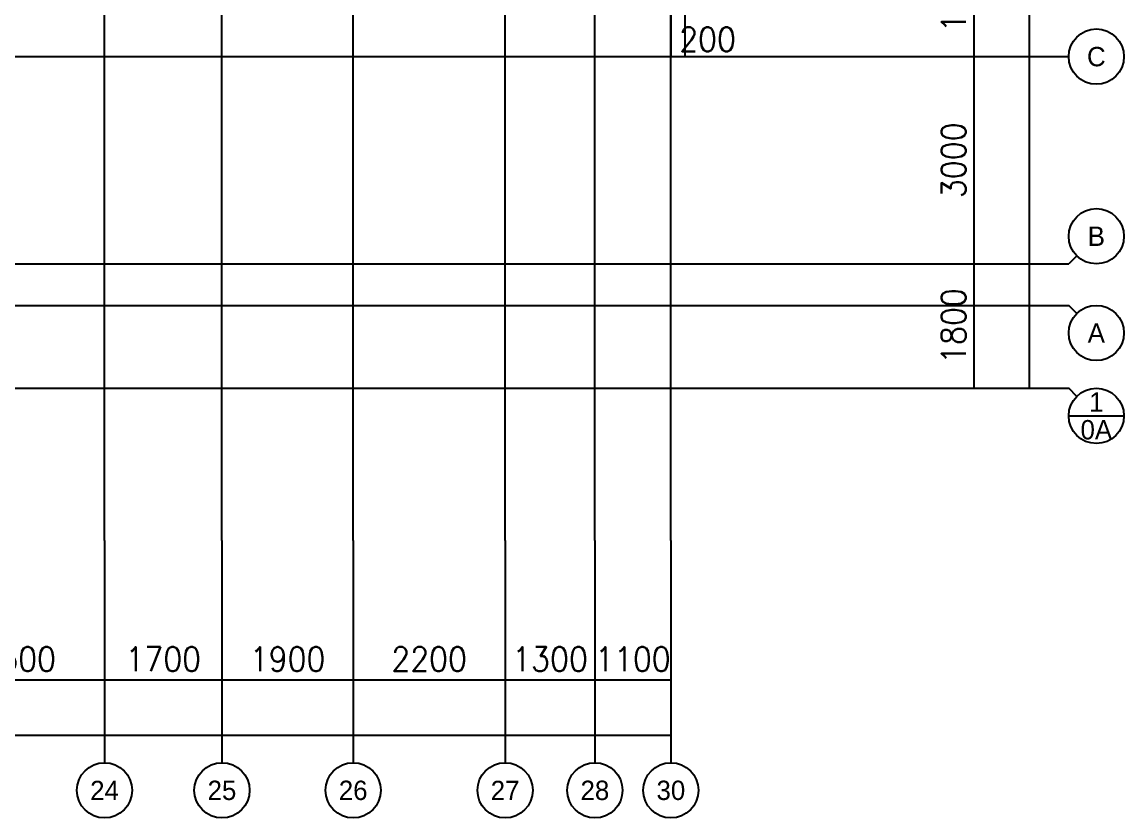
# Model space of a CAD drawing. Extents: x 628064 to 789462, y -248497 to 145317.
# Drawn here: x 698620 to 714574, y -147186 to -135667 of the extents above; entities that cross this region are included whole.
import ezdxf
from ezdxf.enums import TextEntityAlignment as Align

# ---------------------------------------------------------------- set-up
doc = ezdxf.new("R2010")
doc.units = 0
doc.header["$LTSCALE"] = 100
for name, color, linetype in [('1508', 2, 'Continuous'), ('AXIS', 3, 'Continuous'), ('dote', 253, 'Continuous')]:
    doc.layers.add(name, color=color, linetype=linetype)
doc.styles.add('cadreader_textstyle', font='cadreader_textstyle')
doc.styles.get("Standard").update_dxf_attribs({"font": 'standard'})
doc.dimstyles.get("Standard").update_dxf_attribs({"dimtxt": 351, "dimasz": 0.18, "dimexe": 0.18, "dimexo": 0.0625, "dimgap": 0.09, "dimtad": 0, "dimtoh": 1, "dimdec": 0, "dimzin": 0, "dimdsep": 46, "dimcen": 0.09, "dimadec": 0, "dimazin": 0, "dimtfac": 1, "dimtdec": 4, "dimtofl": 0, "dimtmove": 0, "dimatfit": 3, "dimfxl": 250, "dimtolj": 1, "dimtzin": 0, "dimarcsym": 0})

# ---------------------------------------------------------------- blocks, each defined once
blk = doc.blocks.new('*D19')
at = {"layer": 'AXIS', "color": 0, "linetype": 'ByBlock', "lineweight": -2}
for p, q in [((668914.1183652161, -143172.4240372391), (668914.1183652161, -145986.0135317869)), ((708014.1183652161, -143172.4240372391), (708014.1183652161, -145986.0135317869)), ((668914.1183652161, -145985.8335317869), (708014.1183652161, -145985.8335317869))]:
    blk.add_line(p, q, dxfattribs=at)
for points in [[(668914.1183652161, -145985.8335317869), (668914.2983652161, -145985.8035592915), (668914.2983652161, -145985.8635042823)], [(708014.1183652161, -145985.8335317869), (708013.938365216, -145985.8635042823), (708013.938365216, -145985.8035592915)]]:
    blk.add_solid(points, dxfattribs=at)
at = {"layer": 'AXIS', "color": 0, "linetype": 'Continuous', "lineweight": -2, "insert": (688464.1183652161, -145685.8335317869), "char_height": 351, "width": 1150.499999999997, "attachment_point": 5}
blk.add_mtext('39100', dxfattribs=at)
blk = doc.blocks.new('*D570')
at = {"layer": 'AXIS', "color": 0, "linetype": 'ByBlock', "lineweight": -2}
for p, q in [((697314.1183652161, -143172.4240372391), (697314.1183652161, -145186.013531787)), ((699814.1183652162, -143172.4240372391), (699814.1183652162, -145186.013531787)), ((697314.1183652161, -145185.833531787), (699814.1183652162, -145185.833531787))]:
    blk.add_line(p, q, dxfattribs=at)
for points in [[(697314.1183652161, -145185.833531787), (697314.2983652161, -145185.8035592916), (697314.2983652161, -145185.8635042824)], [(699814.1183652162, -145185.833531787), (699813.9383652161, -145185.8635042824), (699813.9383652161, -145185.8035592916)]]:
    blk.add_solid(points, dxfattribs=at)
at = {"layer": 'AXIS', "color": 0, "linetype": 'Continuous', "lineweight": -2, "insert": (698564.1183652162, -144885.8335317869), "char_height": 351, "width": 912.5999999999997, "attachment_point": 5}
blk.add_mtext('2500', dxfattribs=at)
blk = doc.blocks.new('*D253')
at = {"layer": 'AXIS', "color": 0, "linetype": 'ByBlock', "lineweight": -2}
for p, q in [((701514.118365216, -143172.4240372391), (701514.118365216, -145186.013531787)), ((703414.1183652161, -143172.4240372391), (703414.1183652161, -145186.013531787)), ((701514.118365216, -145185.833531787), (703414.1183652161, -145185.833531787))]:
    blk.add_line(p, q, dxfattribs=at)
for points in [[(701514.118365216, -145185.833531787), (701514.298365216, -145185.8035592916), (701514.298365216, -145185.8635042824)], [(703414.1183652161, -145185.833531787), (703413.938365216, -145185.8635042824), (703413.938365216, -145185.8035592916)]]:
    blk.add_solid(points, dxfattribs=at)
at = {"layer": 'AXIS', "color": 0, "linetype": 'Continuous', "lineweight": -2, "insert": (702464.1183652161, -144885.8335317869), "char_height": 351, "width": 801.4499999999991, "attachment_point": 5}
blk.add_mtext('1900', dxfattribs=at)
blk = doc.blocks.new('*D707')
at = {"layer": 'AXIS', "color": 0, "linetype": 'ByBlock', "lineweight": -2}
for p, q in [((703414.1183652161, -143172.4240372391), (703414.1183652161, -145186.013531787)), ((705614.1183652162, -143172.4240372391), (705614.1183652162, -145186.013531787)), ((703414.1183652161, -145185.833531787), (705614.1183652162, -145185.833531787))]:
    blk.add_line(p, q, dxfattribs=at)
for points in [[(703414.1183652161, -145185.833531787), (703414.2983652161, -145185.8035592916), (703414.2983652161, -145185.8635042824)], [(705614.1183652162, -145185.833531787), (705613.9383652161, -145185.8635042824), (705613.9383652161, -145185.8035592916)]]:
    blk.add_solid(points, dxfattribs=at)
at = {"layer": 'AXIS', "color": 0, "linetype": 'Continuous', "lineweight": -2, "insert": (704514.1183652162, -144885.8335317869), "char_height": 351, "width": 912.5999999999997, "attachment_point": 5}
blk.add_mtext('2200', dxfattribs=at)
blk = doc.blocks.new('*D395')
at = {"layer": 'AXIS', "color": 0, "linetype": 'ByBlock', "lineweight": -2}
for p, q in [((706914.1183652161, -143172.4240372391), (706914.1183652161, -145186.013531787)), ((708014.1183652161, -143172.4240372391), (708014.1183652161, -145186.013531787)), ((706914.1183652161, -145185.833531787), (708014.1183652161, -145185.833531787))]:
    blk.add_line(p, q, dxfattribs=at)
for points in [[(706914.1183652161, -145185.833531787), (706914.2983652161, -145185.8035592916), (706914.2983652161, -145185.8635042824)], [(708014.1183652161, -145185.833531787), (708013.938365216, -145185.8635042824), (708013.938365216, -145185.8035592916)]]:
    blk.add_solid(points, dxfattribs=at)
at = {"layer": 'AXIS', "color": 0, "linetype": 'Continuous', "lineweight": -2, "insert": (707464.1183652161, -144885.8335317869), "char_height": 351, "width": 801.4499999999991, "attachment_point": 5}
blk.add_mtext('1100', dxfattribs=at)
blk = doc.blocks.new('*D443')
at = {"layer": 'AXIS', "color": 0, "linetype": 'ByBlock', "lineweight": -2}
for p, q in [((710598.0995376165, -123566.9653953348), (713207.500856292, -123566.9653953348)), ((713207.3208562919, -140966.9653953348), (713207.3208562919, -123566.9653953348)), ((710598.0995376165, -140966.9653953348), (713207.500856292, -140966.9653953348))]:
    blk.add_line(p, q, dxfattribs=at)
for points in [[(713207.3208562919, -123566.9653953348), (713207.3508287873, -123567.1453953348), (713207.2908837965, -123567.1453953348)], [(713207.3208562919, -140966.9653953348), (713207.2908837965, -140966.7853953348), (713207.3508287873, -140966.7853953348)]]:
    blk.add_solid(points, dxfattribs=at)
at = {"layer": 'AXIS', "color": 0, "linetype": 'Continuous', "lineweight": -2, "insert": (712907.3208562918, -132266.9653953347), "char_height": 351, "width": 1062.749999999999, "attachment_point": 5, "rotation": 90}
blk.add_mtext('17400', dxfattribs=at)
blk = doc.blocks.new('*D126')
at = {"layer": 'AXIS', "color": 0, "linetype": 'ByBlock', "lineweight": -2}
for p, q in [((710598.0995376165, -139166.9653953348), (712407.500856292, -139166.9653953348)), ((712407.3208562919, -140966.9653953348), (712407.3208562919, -139166.9653953348)), ((710598.0995376165, -140966.9653953348), (712407.500856292, -140966.9653953348))]:
    blk.add_line(p, q, dxfattribs=at)
for points in [[(712407.3208562919, -139166.9653953348), (712407.3508287873, -139167.1453953348), (712407.2908837965, -139167.1453953348)], [(712407.3208562919, -140966.9653953348), (712407.2908837965, -140966.7853953348), (712407.3508287873, -140966.7853953348)]]:
    blk.add_solid(points, dxfattribs=at)
at = {"layer": 'AXIS', "color": 0, "linetype": 'Continuous', "lineweight": -2, "insert": (712107.3208562918, -140066.9653953347), "char_height": 351, "width": 807.299999999999, "attachment_point": 5, "rotation": 90}
blk.add_mtext('1800', dxfattribs=at)
blk = doc.blocks.new('*D445')
at = {"layer": 'AXIS', "color": 0, "linetype": 'ByBlock', "lineweight": -2}
for p, q in [((710598.0995376165, -136166.9653953348), (712407.500856292, -136166.9653953348)), ((712407.3208562919, -139166.9653953348), (712407.3208562919, -136166.9653953348)), ((710598.0995376165, -139166.9653953348), (712407.500856292, -139166.9653953348))]:
    blk.add_line(p, q, dxfattribs=at)
for points in [[(712407.3208562919, -136166.9653953348), (712407.3508287873, -136167.1453953348), (712407.2908837965, -136167.1453953348)], [(712407.3208562919, -139166.9653953348), (712407.2908837965, -139166.7853953348), (712407.3508287873, -139166.7853953348)]]:
    blk.add_solid(points, dxfattribs=at)
at = {"layer": 'AXIS', "color": 0, "linetype": 'Continuous', "lineweight": -2, "insert": (712107.3208562918, -137666.9653953347), "char_height": 351, "width": 912.5999999999997, "attachment_point": 5, "rotation": 90}
blk.add_mtext('3000', dxfattribs=at)
blk = doc.blocks.new('*D127')
at = {"layer": 'AXIS', "color": 0, "linetype": 'ByBlock', "lineweight": -2}
for p, q in [((710598.0995376165, -134366.9653953348), (712407.500856292, -134366.9653953348)), ((712407.3208562919, -136166.9653953348), (712407.3208562919, -134366.9653953348)), ((710598.0995376165, -136166.9653953348), (712407.500856292, -136166.9653953348))]:
    blk.add_line(p, q, dxfattribs=at)
for points in [[(712407.3208562919, -134366.9653953348), (712407.3508287873, -134367.1453953348), (712407.2908837965, -134367.1453953348)], [(712407.3208562919, -136166.9653953348), (712407.2908837965, -136166.7853953348), (712407.3508287873, -136166.7853953348)]]:
    blk.add_solid(points, dxfattribs=at)
at = {"layer": 'AXIS', "color": 0, "linetype": 'Continuous', "lineweight": -2, "insert": (712107.3208562918, -135266.9653953347), "char_height": 351, "width": 807.299999999999, "attachment_point": 5, "rotation": 90}
blk.add_mtext('1800', dxfattribs=at)
blk = doc.blocks.new('*D593')
at = {"layer": 'AXIS', "color": 0, "linetype": 'ByBlock', "lineweight": -2}
for p, q in [((705614.1183652162, -143172.4240372391), (705614.1183652162, -145186.013531787)), ((706914.1183652161, -143172.4240372391), (706914.1183652161, -145186.013531787)), ((705614.1183652162, -145185.833531787), (706914.1183652161, -145185.833531787))]:
    blk.add_line(p, q, dxfattribs=at)
for points in [[(705614.1183652162, -145185.833531787), (705614.2983652162, -145185.8035592916), (705614.2983652162, -145185.8635042824)], [(706914.1183652161, -145185.833531787), (706913.938365216, -145185.8635042824), (706913.938365216, -145185.8035592916)]]:
    blk.add_solid(points, dxfattribs=at)
at = {"layer": 'AXIS', "color": 0, "linetype": 'Continuous', "lineweight": -2, "insert": (706264.1183652161, -144885.8335317869), "char_height": 351, "width": 807.299999999999, "attachment_point": 5}
blk.add_mtext('1300', dxfattribs=at)
blk = doc.blocks.new('*D200')
at = {"layer": 'AXIS', "color": 0, "linetype": 'ByBlock', "lineweight": -2}
for p, q in [((699814.1183652162, -143172.4240372391), (699814.1183652162, -145186.013531787)), ((701514.118365216, -143172.4240372391), (701514.118365216, -145186.013531787)), ((699814.1183652162, -145185.833531787), (701514.118365216, -145185.833531787))]:
    blk.add_line(p, q, dxfattribs=at)
for points in [[(699814.1183652162, -145185.833531787), (699814.2983652162, -145185.8035592916), (699814.2983652162, -145185.8635042824)], [(701514.118365216, -145185.833531787), (701513.9383652159, -145185.8635042824), (701513.9383652159, -145185.8035592916)]]:
    blk.add_solid(points, dxfattribs=at)
at = {"layer": 'AXIS', "color": 0, "linetype": 'Continuous', "lineweight": -2, "insert": (700664.1183652161, -144885.8335317869), "char_height": 351, "width": 807.299999999999, "attachment_point": 5}
blk.add_mtext('1700', dxfattribs=at)
blk = doc.blocks.new('*D300')
at = {"layer": '1508', "color": 0, "linetype": 'ByBlock', "lineweight": -2}
for p, q in [((708014.1183652161, -135567.0175002852), (708014.1183652161, -136167.1453953348)), ((708214.1183652119, -135567.0175002852), (708214.1183652119, -136167.1453953348)), ((708014.1183652161, -136166.9653953348), (708214.1183652119, -136166.9653953348))]:
    blk.add_line(p, q, dxfattribs=at)
for points in [[(708014.1183652161, -136166.9653953348), (708014.2983652161, -136166.9354228394), (708014.2983652161, -136166.9953678302)], [(708214.1183652119, -136166.9653953348), (708213.9383652118, -136166.9953678302), (708213.9383652118, -136166.9354228394)]]:
    blk.add_solid(points, dxfattribs=at)
at = {"layer": '1508', "color": 0, "linetype": 'Continuous', "lineweight": -2, "insert": (708545.7083652118, -135916.9653953348), "char_height": 351, "width": 663.0000000000007, "attachment_point": 5}
blk.add_mtext('200', dxfattribs=at)
blk = doc.blocks.new('ts_idx')
at = {"color": 0, "linetype": 'ByBlock', "lineweight": -2}
blk.add_line((-0.5, 0), (0.5, 0), dxfattribs=at)
blk.add_circle((0, 0), 0.5, dxfattribs=at)

msp = doc.modelspace()

# ---------------------------------------------------------------- linework, layer by layer
at = {"layer": 'AXIS'}
for p, q in [((710198.0370376164, -136166.9653953348), (713774.4055477984, -136166.9653953348)), ((713891.5628353237, -139049.8081078094), (713774.4055477984, -139166.9653953348)), ((710198.0370376164, -139166.9653953348), (713774.4055477984, -139166.9653953348)), ((710198.0370376164, -139766.9653953348), (713774.4055477984, -139766.9653953348)), ((713891.5628353237, -139884.1226828602), (713774.4055477984, -139766.9653953348)), ((710198.0370376164, -140966.9653953348), (713774.4055477984, -140966.9653953348)), ((713891.5628353237, -141084.1226828602), (713774.4055477984, -140966.9653953348)), ((699814.1183652162, -143172.3615372391), (699814.1183652162, -146385.8335317869)), ((701514.118365216, -143172.3615372391), (701514.118365216, -146385.8335317869)), ((703414.1183652161, -143172.3615372391), (703414.1183652161, -146385.8335317869)), ((705614.1183652162, -143172.361537239), (705614.1183652162, -146385.8335317869)), ((706914.1183652161, -143172.3615372391), (706914.1183652161, -146385.8335317869)), ((708014.1183652161, -143172.3615372391), (708014.1183652161, -146385.8335317869))]:
    msp.add_line(p, q, dxfattribs=at)
at = {"layer": 'AXIS', "linetype": 'Continuous'}
msp.add_lwpolyline([(713774.375, -141366.96875), (714574.375, -141366.96875)], dxfattribs=at)
for centre in [(714174.4055477984, -136166.9653953348), (714174.4055477984, -138766.9653953348), (714174.4055477984, -140166.9653953348), (714174.4055477984, -141366.9653953348), (699814.1183652162, -146785.8335317869), (701514.118365216, -146785.8335317869), (703414.1183652161, -146785.8335317869), (705614.1183652162, -146785.8335317869), (706914.1183652161, -146785.8335317869), (708014.1183652161, -146785.8335317869)]:
    msp.add_circle(centre, 400, dxfattribs=at)
at = {"layer": 'dote'}
for p, q in [((699814.1183652162, -143172.3615372391), (699814.1183652162, -119653.5154568141)), ((701514.118365216, -143172.3615372391), (701514.118365216, -119653.5154568141)), ((703414.1183652161, -143172.3615372391), (703414.1183652161, -119653.5154568141)), ((705614.1183652162, -143172.361537239), (705614.1183652162, -119653.5154568141)), ((706914.1183652161, -143172.3615372391), (706914.1183652161, -119653.515456814)), ((708014.1183652161, -143172.3615372391), (708014.1183652161, -119653.5154568141)), ((665333.9443733718, -136166.9653953348), (711795.3518660574, -136166.9653953347)), ((665333.9443733718, -139166.9653953348), (711795.3518660574, -139166.9653953347)), ((665333.9443733718, -139766.9653953348), (711795.3518660574, -139766.9653953348)), ((665333.9443733718, -140966.9653953348), (711795.3518660574, -140966.9653953347))]:
    msp.add_line(p, q, dxfattribs=at)

# ---------------------------------------------------------------- block references
at = {"layer": 'AXIS', "xscale": 800, "yscale": 800}
msp.add_blockref('ts_idx', (714174.4055477984, -141366.9653953348), dxfattribs=at)

# ---------------------------------------------------------------- texts
at = {"layer": 'AXIS', "color": 7, "style": 'cadreader_textstyle'}
for s, p in [('C', (714174.4055477984, -136166.9653953348)), ('B', (714174.4055477984, -138766.9653953348)), ('A', (714174.4055477984, -140166.9653953348)), ('1', (714174.4055477984, -141166.9653953348)), ('0A', (714174.4055477984, -141566.9653953348)), ('24', (699814.1183652162, -146785.8335317869)), ('25', (701514.118365216, -146785.8335317869)), ('26', (703414.1183652161, -146785.8335317869)), ('27', (705614.1183652162, -146785.8335317869)), ('28', (706914.1183652161, -146785.8335317869)), ('30', (708014.1183652161, -146785.8335317869))]:
    msp.add_text(s, height=280, dxfattribs=at).set_placement(p, align=Align.MIDDLE)

# ---------------------------------------------------------------- dimensions: what is measured, and where the dimension line sits
at = {"layer": '1508'}
dim = msp.add_linear_dim(base=(708214.1183652119, -136166.9653953348), p1=(708014.1183652161, -135566.9550002852), p2=(708214.1183652119, -135566.9550002852), dimstyle='Standard', dxfattribs=at)
dim.commit()
dim.dimension.update_dxf_attribs({"geometry": '*D300', "text_midpoint": (708114.118365214, -135916.9653953348)})
at = {"layer": 'AXIS'}
for p1, p2, distance, picture, middle in [((710598.0370376165, -140966.9653953348), (710598.0370376165, -123566.9653953348), -2609.283818675438, '*D443', (712907.3208562918, -132266.9653953347)), ((710598.0370376165, -136166.9653953348), (710598.0370376165, -134366.9653953348), -1809.283818675438, '*D127', (712107.3208562918, -135266.9653953347)), ((710598.0370376165, -139166.9653953348), (710598.0370376165, -136166.9653953348), -1809.283818675438, '*D445', (712107.3208562918, -137666.9653953347)), ((710598.0370376165, -140966.9653953348), (710598.0370376165, -139166.9653953348), -1809.283818675438, '*D126', (712107.3208562918, -140066.9653953347)), ((668914.1183652161, -143172.3615372391), (708014.1183652161, -143172.3615372391), -2813.4719945477846, '*D19', (688464.1183652161, -145685.8335317869)), ((697314.1183652161, -143172.3615372391), (699814.1183652162, -143172.3615372391), -2013.471994547901, '*D570', (698564.1183652162, -144885.8335317869)), ((699814.1183652162, -143172.3615372391), (701514.118365216, -143172.3615372391), -2013.4719945479012, '*D200', (700664.1183652161, -144885.8335317869)), ((701514.118365216, -143172.3615372391), (703414.1183652161, -143172.3615372391), -2013.471994547901, '*D253', (702464.1183652161, -144885.8335317869)), ((703414.1183652161, -143172.3615372391), (705614.1183652162, -143172.3615372391), -2013.4719945479007, '*D707', (704514.1183652162, -144885.8335317869)), ((705614.1183652162, -143172.3615372391), (706914.1183652161, -143172.3615372391), -2013.471994547901, '*D593', (706264.1183652161, -144885.8335317869)), ((706914.1183652161, -143172.3615372391), (708014.1183652161, -143172.3615372391), -2013.471994547901, '*D395', (707464.1183652161, -144885.8335317869))]:
    dim = msp.add_aligned_dim(p1=p1, p2=p2, distance=distance, dimstyle='Standard', dxfattribs=at)
    dim.commit()
    dim.dimension.update_dxf_attribs({"geometry": picture, "text_midpoint": middle})

doc.saveas('drawing.dxf')
